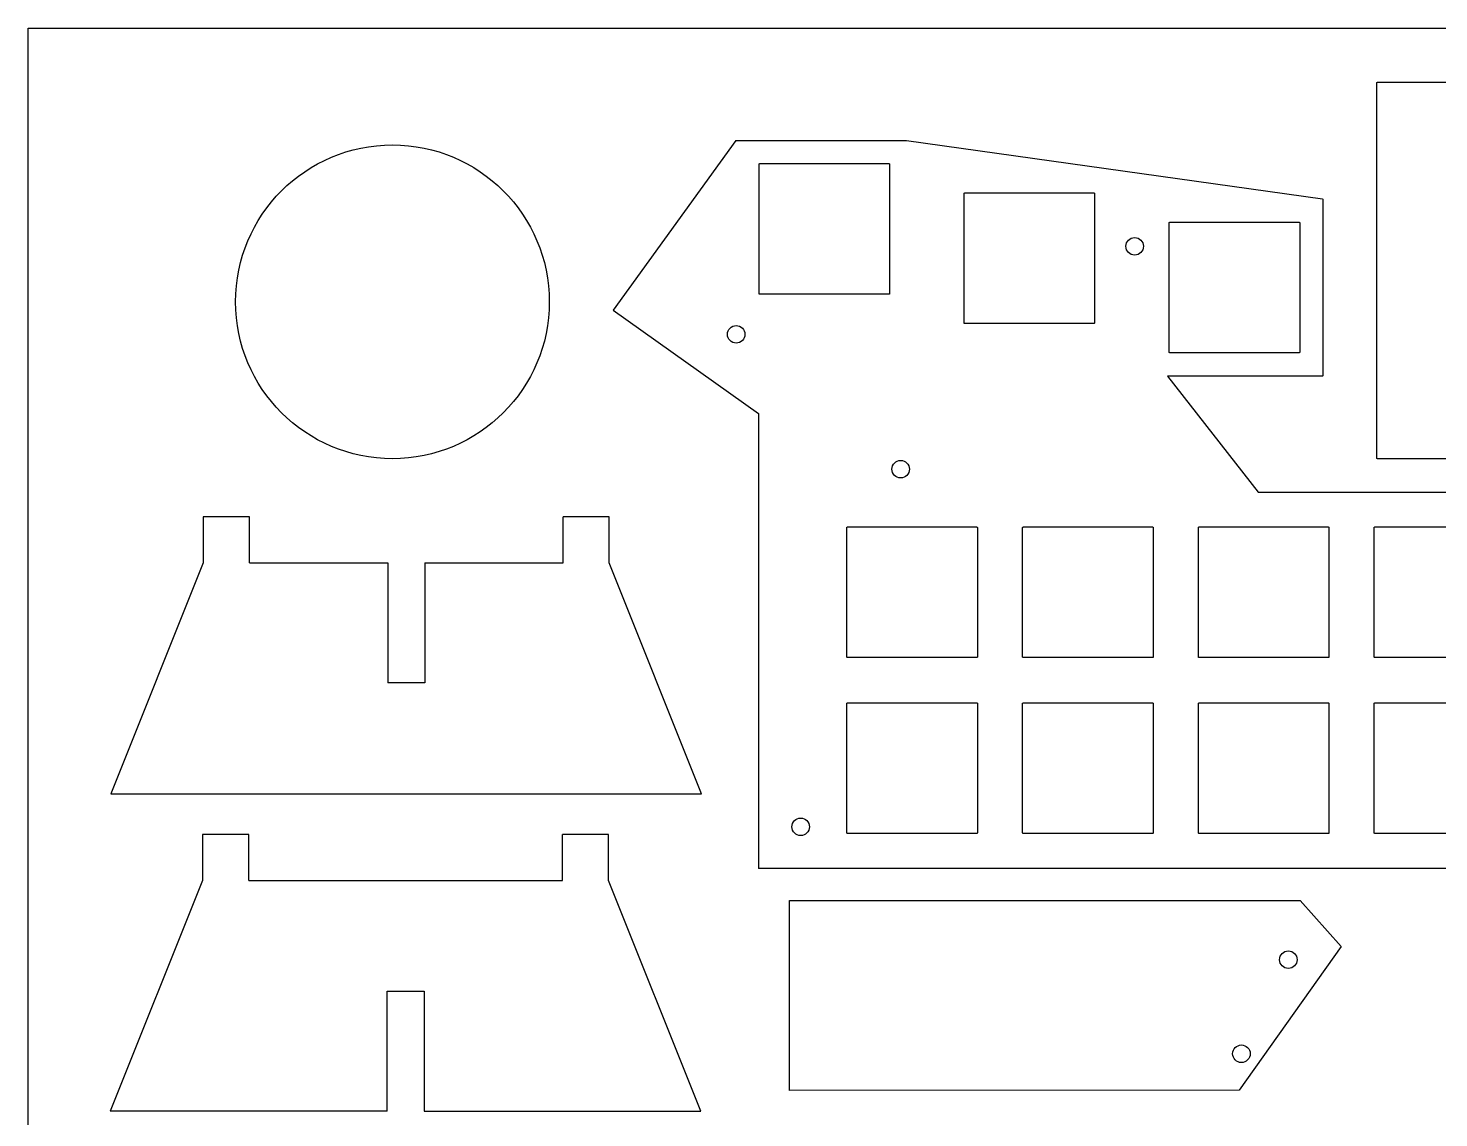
# Model space of a CAD drawing. Header units: millimetres. Extents: x 0 to 297, y 0 to 210.
# Drawn here: x -0.2 to 152.6, y 92 to 210 of the extents above; entities that cross this region are included whole.
import ezdxf

# ---------------------------------------------------------------- set-up
doc = ezdxf.new("R2010")
doc.units = ezdxf.units.MM
doc.layers.add('BLACK', color=7, linetype='Continuous')

msp = doc.modelspace()

# ---------------------------------------------------------------- linework, layer by layer
at = {"color": 1}
for p, q in [((76.46, 197.85), (63.18, 179.46)), ((123.24, 172.3), (133.07, 159.75)), ((78.91, 168.24), (78.92, 118.96)), ((23.74, 157.06), (18.74, 157.06)), ((18.74, 157.06), (18.74, 152.06)), ((23.74, 152.06), (23.74, 157.06)), ((57.74, 152.06), (57.74, 157.06)), ((62.74, 157.06), (57.74, 157.06)), ((62.74, 152.06), (62.74, 157.06)), ((18.74, 152.06), (8.74, 127.06)), ((23.74, 152.06), (38.74, 152.06)), ((38.74, 152.06), (38.74, 139.06)), ((42.74, 152.06), (42.74, 139.06)), ((42.74, 152.06), (57.74, 152.06)), ((72.74, 127.06), (62.74, 152.06)), ((42.74, 139.06), (38.74, 139.06)), ((8.74, 127.06), (72.74, 127.06)), ((23.67, 122.66), (18.67, 122.66)), ((18.67, 122.66), (18.67, 117.66)), ((23.67, 117.66), (23.67, 122.66)), ((57.67, 117.66), (57.67, 122.66)), ((62.67, 122.66), (57.67, 122.66)), ((62.67, 117.66), (62.67, 122.66)), ((18.67, 117.66), (8.67, 92.66)), ((23.67, 117.66), (57.67, 117.66)), ((72.67, 92.66), (62.67, 117.66)), ((82.27, 94.9), (82.27, 115.44)), ((142.06, 110.51), (131.01, 94.95)), ((38.67, 92.66), (38.67, 105.66)), ((38.67, 105.66), (42.67, 105.66)), ((42.67, 105.66), (42.67, 92.66)), ((131.01, 94.95), (82.27, 94.9)), ((38.67, 92.66), (8.67, 92.66)), ((42.67, 92.66), (72.67, 92.66))]:
    msp.add_line(p, q, dxfattribs=at)
msp.add_lwpolyline([(-0.23, -0.14), (-0.23, 210), (297, 210), (297, -0.14)], close=True)
for centre, radius in [((39.24, 180.36), 17), ((119.68, 186.37), 0.95), ((76.5, 176.83), 0.95), ((94.32, 162.22), 0.95), ((83.49, 123.48), 0.95), ((136.33, 109.08), 0.95), ((131.25, 98.89), 0.95)]:
    msp.add_circle(centre, radius, dxfattribs=at)
at = {"layer": 'BLACK', "color": 1, "linetype": 'Continuous'}
for p, q in [((145.93, 204.09), (145.94, 204.1)), ((145.93, 204.08), (145.93, 204.09)), ((145.93, 163.42), (145.93, 204.08)), ((145.93, 204.08), (145.93, 204.08)), ((145.94, 204.1), (145.94, 204.11)), ((145.94, 204.11), (145.95, 204.11)), ((145.94, 204.1), (145.94, 204.1)), ((145.95, 204.12), (145.96, 204.13)), ((145.95, 204.11), (145.95, 204.12)), ((145.95, 204.12), (145.95, 204.12)), ((145.96, 204.13), (145.97, 204.14)), ((145.96, 204.13), (145.96, 204.13)), ((145.97, 204.14), (145.98, 204.14)), ((145.98, 204.14), (145.98, 204.14)), ((145.98, 204.14), (145.99, 204.14)), ((145.99, 204.14), (145.99, 204.15)), ((145.99, 204.15), (146, 204.15)), ((146, 204.15), (146, 204.15)), ((146, 204.15), (290.89, 204.15)), ((76.46, 197.85), (94.93, 197.85)), ((76.51, 197.85), (76.51, 197.85)), ((94.93, 197.85), (94.93, 197.85)), ((94.93, 197.85), (94.94, 197.85)), ((94.94, 197.85), (94.94, 197.85)), ((94.94, 197.85), (94.94, 197.85)), ((94.94, 197.85), (140.02, 191.5)), ((78.97, 195.29), (78.98, 195.3)), ((78.97, 195.28), (78.97, 195.29)), ((78.97, 195.29), (78.97, 195.29)), ((78.97, 195.27), (78.97, 195.28)), ((78.97, 195.26), (78.97, 195.27)), ((78.97, 195.27), (78.97, 195.27)), ((78.97, 181.25), (78.97, 195.26)), ((78.97, 195.26), (78.97, 195.26)), ((78.98, 195.3), (78.99, 195.31)), ((78.98, 195.3), (78.98, 195.3)), ((78.99, 195.31), (79, 195.32)), ((78.99, 195.31), (78.99, 195.31)), ((79, 195.32), (79, 195.32)), ((79, 195.32), (79.01, 195.32)), ((79.01, 195.32), (79.01, 195.33)), ((79.01, 195.33), (79.02, 195.33)), ((79.02, 195.33), (79.03, 195.33)), ((79.03, 195.33), (79.03, 195.33)), ((79.03, 195.33), (79.03, 195.33)), ((79.03, 195.33), (93.05, 195.33)), ((93.05, 195.33), (93.05, 195.33)), ((93.05, 195.33), (93.05, 195.33)), ((93.05, 195.33), (93.06, 195.33)), ((93.06, 195.33), (93.07, 195.33)), ((93.07, 195.33), (93.07, 195.32)), ((93.07, 195.32), (93.08, 195.32)), ((93.08, 195.32), (93.08, 195.32)), ((93.08, 195.32), (93.09, 195.31)), ((93.09, 195.31), (93.09, 195.31)), ((93.09, 195.31), (93.1, 195.3)), ((93.1, 195.3), (93.1, 195.3)), ((93.1, 195.3), (93.11, 195.29)), ((93.11, 195.29), (93.11, 195.29)), ((93.11, 195.29), (93.11, 195.28)), ((93.11, 195.28), (93.11, 195.27)), ((93.11, 195.27), (93.12, 195.27)), ((93.12, 195.27), (93.12, 195.26)), ((93.12, 195.26), (93.12, 195.26)), ((93.12, 195.26), (93.12, 181.25)), ((101.19, 192.1), (101.2, 192.11)), ((101.19, 192.09), (101.19, 192.1)), ((101.19, 192.1), (101.19, 192.1)), ((101.19, 178.07), (101.19, 192.09)), ((101.19, 192.09), (101.19, 192.09)), ((101.19, 192.09), (101.19, 192.09)), ((101.2, 192.12), (101.21, 192.13)), ((101.2, 192.11), (101.2, 192.12)), ((101.2, 192.12), (101.2, 192.12)), ((101.21, 192.13), (101.22, 192.14)), ((101.21, 192.13), (101.21, 192.13)), ((101.22, 192.14), (101.22, 192.14)), ((101.22, 192.14), (101.23, 192.14)), ((101.23, 192.14), (101.23, 192.15)), ((101.23, 192.15), (101.24, 192.15)), ((101.24, 192.15), (101.25, 192.15)), ((101.25, 192.15), (101.25, 192.15)), ((101.25, 192.15), (101.26, 192.15)), ((101.26, 192.15), (101.26, 192.15)), ((101.26, 192.15), (115.27, 192.15)), ((115.27, 192.15), (115.27, 192.15)), ((115.27, 192.15), (115.28, 192.15)), ((115.28, 192.15), (115.28, 192.15)), ((115.28, 192.15), (115.29, 192.15)), ((115.29, 192.15), (115.3, 192.15)), ((115.3, 192.15), (115.3, 192.14)), ((115.3, 192.14), (115.31, 192.14)), ((115.31, 192.14), (115.31, 192.14)), ((115.31, 192.14), (115.32, 192.13)), ((115.32, 192.13), (115.32, 192.13)), ((115.32, 192.13), (115.33, 192.12)), ((115.33, 192.12), (115.33, 192.12)), ((115.33, 192.12), (115.33, 192.11)), ((115.33, 192.11), (115.34, 192.1)), ((115.34, 192.1), (115.34, 192.1)), ((115.34, 192.1), (115.34, 192.09)), ((115.34, 192.09), (115.34, 192.09)), ((115.34, 192.09), (115.34, 192.09)), ((115.34, 192.09), (115.34, 178.07)), ((140.02, 191.5), (140.03, 191.5)), ((140.03, 191.5), (140.04, 191.5)), ((140.04, 191.5), (140.05, 191.5)), ((140.05, 191.5), (140.05, 191.49)), ((140.05, 191.49), (140.05, 191.49)), ((140.05, 191.49), (140.06, 191.49)), ((140.06, 191.49), (140.07, 191.48)), ((140.07, 191.48), (140.07, 191.48)), ((140.07, 191.48), (140.07, 191.48)), ((140.07, 191.48), (140.08, 191.47)), ((140.08, 191.47), (140.09, 191.46)), ((140.09, 191.46), (140.09, 191.46)), ((140.09, 191.46), (140.09, 191.45)), ((140.09, 191.45), (140.09, 191.44)), ((140.09, 191.44), (140.09, 191.43)), ((140.09, 191.43), (140.09, 191.42)), ((140.09, 191.42), (140.09, 172.37)), ((123.42, 188.94), (123.43, 188.95)), ((123.42, 188.93), (123.42, 188.94)), ((123.42, 188.94), (123.42, 188.94)), ((123.42, 188.92), (123.42, 188.93)), ((123.42, 188.91), (123.42, 188.92)), ((123.42, 188.92), (123.42, 188.92)), ((123.42, 174.9), (123.42, 188.91)), ((123.42, 188.91), (123.42, 188.91)), ((123.43, 188.95), (123.44, 188.96)), ((123.43, 188.95), (123.43, 188.95)), ((123.44, 188.96), (123.45, 188.97)), ((123.44, 188.96), (123.44, 188.96)), ((123.45, 188.97), (123.45, 188.97)), ((123.45, 188.97), (123.46, 188.97)), ((123.46, 188.97), (123.46, 188.98)), ((123.46, 188.98), (123.47, 188.98)), ((123.47, 188.98), (123.48, 188.98)), ((123.48, 188.98), (123.48, 188.98)), ((123.48, 188.98), (123.48, 188.98)), ((123.48, 188.98), (137.5, 188.98)), ((137.5, 188.98), (137.5, 188.98)), ((137.5, 188.98), (137.5, 188.98)), ((137.5, 188.98), (137.51, 188.98)), ((137.51, 188.98), (137.52, 188.98)), ((137.52, 188.98), (137.52, 188.97)), ((137.52, 188.97), (137.53, 188.97)), ((137.53, 188.97), (137.53, 188.97)), ((137.53, 188.97), (137.54, 188.96)), ((137.54, 188.96), (137.54, 188.96)), ((137.54, 188.96), (137.55, 188.95)), ((137.55, 188.95), (137.55, 188.95)), ((137.55, 188.95), (137.56, 188.94)), ((137.56, 188.94), (137.56, 188.94)), ((137.56, 188.94), (137.56, 188.93)), ((137.56, 188.93), (137.56, 188.92)), ((137.56, 188.92), (137.57, 188.92)), ((137.57, 188.92), (137.57, 188.91)), ((137.57, 188.91), (137.57, 188.91)), ((137.57, 188.91), (137.57, 174.9)), ((78.97, 181.24), (78.97, 181.25)), ((78.97, 181.25), (78.97, 181.25)), ((78.97, 181.23), (78.97, 181.24)), ((78.97, 181.22), (78.97, 181.23)), ((78.97, 181.23), (78.97, 181.23)), ((78.98, 181.21), (78.97, 181.22)), ((78.97, 181.22), (78.97, 181.22)), ((78.98, 181.2), (78.98, 181.21)), ((78.99, 181.2), (78.98, 181.2)), ((79, 181.19), (78.99, 181.2)), ((78.99, 181.2), (78.99, 181.2)), ((79.01, 181.19), (79, 181.19)), ((79, 181.19), (79, 181.19)), ((79.01, 181.18), (79.01, 181.19)), ((79.02, 181.18), (79.01, 181.18)), ((79.03, 181.18), (79.02, 181.18)), ((79.03, 181.18), (79.03, 181.18)), ((93.05, 181.18), (79.03, 181.18)), ((79.03, 181.18), (79.03, 181.18)), ((93.06, 181.18), (93.05, 181.18)), ((93.05, 181.18), (93.05, 181.18)), ((93.05, 181.18), (93.05, 181.18)), ((93.07, 181.18), (93.06, 181.18)), ((93.08, 181.19), (93.07, 181.19)), ((93.07, 181.19), (93.07, 181.18)), ((93.09, 181.2), (93.08, 181.19)), ((93.08, 181.19), (93.08, 181.19)), ((93.1, 181.2), (93.09, 181.2)), ((93.09, 181.2), (93.09, 181.2)), ((93.11, 181.22), (93.1, 181.21)), ((93.1, 181.21), (93.1, 181.2)), ((93.12, 181.24), (93.11, 181.23)), ((93.11, 181.23), (93.11, 181.23)), ((93.11, 181.23), (93.11, 181.22)), ((93.11, 181.22), (93.11, 181.22)), ((93.12, 181.25), (93.12, 181.24)), ((63.18, 179.46), (78.91, 168.24)), ((101.19, 178.06), (101.19, 178.07)), ((101.19, 178.07), (101.19, 178.07)), ((101.19, 178.07), (101.19, 178.07)), ((101.19, 178.05), (101.19, 178.06)), ((101.2, 178.05), (101.19, 178.05)), ((101.2, 178.04), (101.2, 178.05)), ((101.21, 178.03), (101.2, 178.04)), ((101.2, 178.04), (101.2, 178.04)), ((101.22, 178.02), (101.21, 178.03)), ((101.21, 178.03), (101.21, 178.03)), ((101.23, 178.01), (101.22, 178.02)), ((101.22, 178.02), (101.22, 178.02)), ((101.24, 178.01), (101.23, 178.01)), ((101.23, 178.01), (101.23, 178.01)), ((101.25, 178.01), (101.24, 178.01)), ((101.25, 178), (101.25, 178.01)), ((101.26, 178), (101.25, 178)), ((115.27, 178), (101.26, 178)), ((101.26, 178), (101.26, 178)), ((115.28, 178), (115.27, 178)), ((115.27, 178), (115.27, 178)), ((115.29, 178.01), (115.28, 178.01)), ((115.28, 178.01), (115.28, 178)), ((115.3, 178.01), (115.29, 178.01)), ((115.31, 178.02), (115.3, 178.01)), ((115.3, 178.01), (115.3, 178.01)), ((115.32, 178.03), (115.31, 178.02)), ((115.31, 178.02), (115.31, 178.02)), ((115.33, 178.04), (115.32, 178.03)), ((115.32, 178.03), (115.32, 178.03)), ((115.34, 178.05), (115.33, 178.05)), ((115.33, 178.05), (115.33, 178.04)), ((115.33, 178.04), (115.33, 178.04)), ((115.34, 178.07), (115.34, 178.07)), ((115.34, 178.07), (115.34, 178.06)), ((115.34, 178.06), (115.34, 178.05)), ((123.42, 174.89), (123.42, 174.9)), ((123.42, 174.9), (123.42, 174.9)), ((123.42, 174.88), (123.42, 174.89)), ((123.42, 174.87), (123.42, 174.88)), ((123.42, 174.88), (123.42, 174.88)), ((123.43, 174.86), (123.42, 174.87)), ((123.42, 174.87), (123.42, 174.87)), ((123.43, 174.85), (123.43, 174.86)), ((123.44, 174.85), (123.43, 174.85)), ((123.45, 174.84), (123.44, 174.85)), ((123.44, 174.85), (123.44, 174.85)), ((123.46, 174.84), (123.45, 174.84)), ((123.45, 174.84), (123.45, 174.84)), ((123.46, 174.83), (123.46, 174.84)), ((123.47, 174.83), (123.46, 174.83)), ((123.48, 174.83), (123.47, 174.83)), ((123.48, 174.83), (123.48, 174.83)), ((137.5, 174.83), (123.48, 174.83)), ((123.48, 174.83), (123.48, 174.83)), ((137.51, 174.83), (137.5, 174.83)), ((137.5, 174.83), (137.5, 174.83)), ((137.5, 174.83), (137.5, 174.83)), ((137.52, 174.83), (137.51, 174.83)), ((137.53, 174.84), (137.52, 174.84)), ((137.52, 174.84), (137.52, 174.83)), ((137.54, 174.85), (137.53, 174.84)), ((137.53, 174.84), (137.53, 174.84)), ((137.55, 174.85), (137.54, 174.85)), ((137.54, 174.85), (137.54, 174.85)), ((137.56, 174.87), (137.55, 174.86)), ((137.55, 174.86), (137.55, 174.85)), ((137.57, 174.89), (137.56, 174.88)), ((137.56, 174.88), (137.56, 174.88)), ((137.56, 174.88), (137.56, 174.87)), ((137.56, 174.87), (137.56, 174.87)), ((137.57, 174.9), (137.57, 174.89)), ((140.02, 172.3), (123.24, 172.3)), ((140.03, 172.3), (140.02, 172.3)), ((140.02, 172.3), (140.02, 172.3)), ((140.04, 172.31), (140.03, 172.31)), ((140.03, 172.31), (140.03, 172.3)), ((140.05, 172.31), (140.04, 172.31)), ((140.06, 172.32), (140.05, 172.31)), ((140.05, 172.31), (140.05, 172.31)), ((140.07, 172.33), (140.06, 172.32)), ((140.06, 172.32), (140.06, 172.32)), ((140.08, 172.34), (140.07, 172.33)), ((140.07, 172.33), (140.07, 172.33)), ((140.09, 172.35), (140.08, 172.35)), ((140.08, 172.35), (140.08, 172.34)), ((140.08, 172.34), (140.08, 172.34)), ((140.09, 172.37), (140.09, 172.37)), ((140.09, 172.37), (140.09, 172.36)), ((140.09, 172.36), (140.09, 172.35)), ((145.93, 163.41), (145.93, 163.42)), ((145.93, 163.42), (145.93, 163.42)), ((145.94, 163.41), (145.93, 163.41)), ((145.94, 163.4), (145.94, 163.41)), ((145.94, 163.39), (145.94, 163.4)), ((145.95, 163.39), (145.94, 163.39)), ((145.95, 163.38), (145.95, 163.39)), ((145.96, 163.37), (145.95, 163.38)), ((145.95, 163.38), (145.95, 163.38)), ((145.97, 163.37), (145.96, 163.37)), ((145.96, 163.37), (145.96, 163.37)), ((145.98, 163.36), (145.97, 163.37)), ((145.99, 163.36), (145.98, 163.36)), ((145.98, 163.36), (145.98, 163.36)), ((207.72, 163.36), (145.99, 163.36)), ((146, 163.36), (145.99, 163.36)), ((145.99, 163.36), (145.99, 163.36)), ((148, 163.36), (148, 163.36)), ((133.07, 159.75), (202.35, 159.75)), ((88.5, 155.93), (88.51, 155.93)), ((88.51, 155.93), (88.51, 155.94)), ((88.51, 155.94), (88.52, 155.94)), ((88.52, 155.94), (88.53, 155.95)), ((88.52, 155.94), (88.52, 155.94)), ((88.53, 155.95), (88.53, 155.95)), ((88.53, 155.95), (88.54, 155.95)), ((88.54, 155.95), (88.55, 155.96)), ((88.55, 155.96), (88.55, 155.96)), ((88.55, 155.96), (88.56, 155.96)), ((88.56, 155.96), (88.56, 155.96)), ((88.56, 155.96), (102.57, 155.96)), ((102.57, 155.96), (102.57, 155.96)), ((102.57, 155.96), (102.58, 155.96)), ((102.58, 155.96), (102.58, 155.96)), ((102.58, 155.96), (102.59, 155.95)), ((102.59, 155.95), (102.6, 155.95)), ((102.6, 155.95), (102.6, 155.95)), ((102.6, 155.95), (102.61, 155.94)), ((102.61, 155.94), (102.61, 155.94)), ((102.61, 155.94), (102.62, 155.94)), ((102.62, 155.94), (102.62, 155.93)), ((102.62, 155.93), (102.63, 155.93)), ((107.55, 155.93), (107.56, 155.93)), ((107.56, 155.93), (107.56, 155.94)), ((107.56, 155.94), (107.57, 155.94)), ((107.57, 155.94), (107.58, 155.95)), ((107.57, 155.94), (107.57, 155.94)), ((107.58, 155.95), (107.58, 155.95)), ((107.58, 155.95), (107.59, 155.95)), ((107.59, 155.95), (107.6, 155.96)), ((107.6, 155.96), (107.6, 155.96)), ((107.6, 155.96), (107.61, 155.96)), ((107.61, 155.96), (107.61, 155.96)), ((107.61, 155.96), (121.62, 155.96)), ((121.62, 155.96), (121.62, 155.96)), ((121.62, 155.96), (121.63, 155.96)), ((121.63, 155.96), (121.63, 155.96)), ((121.63, 155.96), (121.64, 155.95)), ((121.64, 155.95), (121.65, 155.95)), ((121.65, 155.95), (121.65, 155.95)), ((121.65, 155.95), (121.66, 155.94)), ((121.66, 155.94), (121.66, 155.94)), ((121.66, 155.94), (121.67, 155.94)), ((121.67, 155.94), (121.67, 155.93)), ((121.67, 155.93), (121.68, 155.93)), ((126.6, 155.93), (126.61, 155.93)), ((126.61, 155.93), (126.61, 155.94)), ((126.61, 155.94), (126.62, 155.94)), ((126.62, 155.94), (126.63, 155.95)), ((126.62, 155.94), (126.62, 155.94)), ((126.63, 155.95), (126.63, 155.95)), ((126.63, 155.95), (126.64, 155.95)), ((126.64, 155.95), (126.65, 155.96)), ((126.65, 155.96), (126.65, 155.96)), ((126.65, 155.96), (126.66, 155.96)), ((126.66, 155.96), (126.66, 155.96)), ((126.66, 155.96), (140.67, 155.96)), ((140.67, 155.96), (140.67, 155.96)), ((140.67, 155.96), (140.68, 155.96)), ((140.68, 155.96), (140.68, 155.96)), ((140.68, 155.96), (140.69, 155.95)), ((140.69, 155.95), (140.7, 155.95)), ((140.7, 155.95), (140.7, 155.95)), ((140.7, 155.95), (140.71, 155.94)), ((140.71, 155.94), (140.71, 155.94)), ((140.71, 155.94), (140.72, 155.94)), ((140.72, 155.94), (140.72, 155.93)), ((140.72, 155.93), (140.73, 155.93)), ((145.65, 155.93), (145.66, 155.93)), ((145.66, 155.93), (145.66, 155.94)), ((145.66, 155.94), (145.67, 155.94)), ((145.67, 155.94), (145.68, 155.95)), ((145.67, 155.94), (145.67, 155.94)), ((145.68, 155.95), (145.68, 155.95)), ((145.68, 155.95), (145.69, 155.95)), ((145.69, 155.95), (145.7, 155.96)), ((145.7, 155.96), (145.7, 155.96)), ((145.7, 155.96), (145.71, 155.96)), ((145.71, 155.96), (145.71, 155.96)), ((145.71, 155.96), (159.72, 155.96)), ((88.49, 155.91), (88.5, 155.92)), ((88.49, 155.9), (88.49, 155.91)), ((88.49, 155.89), (88.49, 155.9)), ((88.49, 155.9), (88.49, 155.9)), ((88.49, 141.88), (88.49, 155.89)), ((88.49, 155.89), (88.49, 155.89)), ((88.5, 155.92), (88.5, 155.93)), ((88.5, 155.92), (88.5, 155.92)), ((102.63, 155.93), (102.63, 155.92)), ((102.63, 155.92), (102.63, 155.92)), ((102.63, 155.92), (102.64, 155.91)), ((102.64, 155.91), (102.64, 155.9)), ((102.64, 155.9), (102.64, 155.9)), ((102.64, 155.9), (102.64, 155.89)), ((102.64, 155.89), (102.64, 155.89)), ((102.64, 155.89), (102.64, 141.88)), ((107.54, 155.91), (107.55, 155.92)), ((107.54, 155.9), (107.54, 155.91)), ((107.54, 155.89), (107.54, 155.9)), ((107.54, 155.9), (107.54, 155.9)), ((107.54, 141.88), (107.54, 155.89)), ((107.54, 155.89), (107.54, 155.89)), ((107.55, 155.92), (107.55, 155.93)), ((107.55, 155.92), (107.55, 155.92)), ((121.68, 155.93), (121.68, 155.92)), ((121.68, 155.92), (121.68, 155.92)), ((121.68, 155.92), (121.69, 155.91)), ((121.69, 155.91), (121.69, 155.9)), ((121.69, 155.9), (121.69, 155.9)), ((121.69, 155.9), (121.69, 155.89)), ((121.69, 155.89), (121.69, 155.89)), ((121.69, 155.89), (121.69, 141.88)), ((126.59, 155.91), (126.6, 155.92)), ((126.59, 155.9), (126.59, 155.91)), ((126.59, 155.89), (126.59, 155.9)), ((126.59, 155.9), (126.59, 155.9)), ((126.59, 141.88), (126.59, 155.89)), ((126.59, 155.89), (126.59, 155.89)), ((126.6, 155.92), (126.6, 155.93)), ((126.6, 155.92), (126.6, 155.92)), ((140.73, 155.93), (140.73, 155.92)), ((140.73, 155.92), (140.73, 155.92)), ((140.73, 155.92), (140.74, 155.91)), ((140.74, 155.91), (140.74, 155.9)), ((140.74, 155.9), (140.74, 155.9)), ((140.74, 155.9), (140.74, 155.89)), ((140.74, 155.89), (140.74, 155.89)), ((140.74, 155.89), (140.74, 141.88)), ((145.64, 155.91), (145.65, 155.92)), ((145.64, 155.9), (145.64, 155.91)), ((145.64, 155.89), (145.64, 155.9)), ((145.64, 155.9), (145.64, 155.9)), ((145.64, 141.88), (145.64, 155.89)), ((145.64, 155.89), (145.64, 155.89)), ((145.65, 155.92), (145.65, 155.93)), ((145.65, 155.92), (145.65, 155.92)), ((88.49, 141.87), (88.49, 141.88)), ((88.49, 141.88), (88.49, 141.88)), ((88.49, 141.86), (88.49, 141.87)), ((88.5, 141.85), (88.49, 141.86)), ((88.49, 141.86), (88.49, 141.86)), ((88.5, 141.84), (88.5, 141.85)), ((88.5, 141.85), (88.5, 141.85)), ((88.51, 141.83), (88.5, 141.84)), ((88.52, 141.82), (88.51, 141.83)), ((88.51, 141.83), (88.51, 141.83)), ((88.53, 141.82), (88.52, 141.82)), ((88.52, 141.82), (88.52, 141.82)), ((88.54, 141.81), (88.53, 141.82)), ((88.53, 141.82), (88.53, 141.82)), ((88.55, 141.81), (88.54, 141.81)), ((88.56, 141.81), (88.55, 141.81)), ((88.55, 141.81), (88.55, 141.81)), ((102.57, 141.81), (88.56, 141.81)), ((88.56, 141.81), (88.56, 141.81)), ((102.58, 141.81), (102.57, 141.81)), ((102.57, 141.81), (102.57, 141.81)), ((102.59, 141.81), (102.58, 141.81)), ((102.58, 141.81), (102.58, 141.81)), ((102.6, 141.82), (102.59, 141.81)), ((102.61, 141.82), (102.6, 141.82)), ((102.6, 141.82), (102.6, 141.82)), ((102.62, 141.83), (102.61, 141.82)), ((102.61, 141.82), (102.61, 141.82)), ((102.63, 141.84), (102.62, 141.83)), ((102.62, 141.83), (102.62, 141.83)), ((102.64, 141.86), (102.63, 141.85)), ((102.63, 141.85), (102.63, 141.85)), ((102.63, 141.85), (102.63, 141.84)), ((102.64, 141.88), (102.64, 141.87)), ((102.64, 141.87), (102.64, 141.86)), ((102.64, 141.86), (102.64, 141.86)), ((107.54, 141.87), (107.54, 141.88)), ((107.54, 141.88), (107.54, 141.88)), ((107.54, 141.86), (107.54, 141.87)), ((107.55, 141.85), (107.54, 141.86)), ((107.54, 141.86), (107.54, 141.86)), ((107.55, 141.84), (107.55, 141.85)), ((107.55, 141.85), (107.55, 141.85)), ((107.56, 141.83), (107.55, 141.84)), ((107.57, 141.82), (107.56, 141.83)), ((107.56, 141.83), (107.56, 141.83)), ((107.58, 141.82), (107.57, 141.82)), ((107.57, 141.82), (107.57, 141.82)), ((107.59, 141.81), (107.58, 141.82)), ((107.58, 141.82), (107.58, 141.82)), ((107.6, 141.81), (107.59, 141.81)), ((107.61, 141.81), (107.6, 141.81)), ((107.6, 141.81), (107.6, 141.81)), ((121.62, 141.81), (107.61, 141.81)), ((107.61, 141.81), (107.61, 141.81)), ((121.63, 141.81), (121.62, 141.81)), ((121.62, 141.81), (121.62, 141.81)), ((121.64, 141.81), (121.63, 141.81)), ((121.63, 141.81), (121.63, 141.81)), ((121.65, 141.82), (121.64, 141.81)), ((121.66, 141.82), (121.65, 141.82)), ((121.65, 141.82), (121.65, 141.82)), ((121.67, 141.83), (121.66, 141.82)), ((121.66, 141.82), (121.66, 141.82)), ((121.68, 141.84), (121.67, 141.83)), ((121.67, 141.83), (121.67, 141.83)), ((121.69, 141.86), (121.68, 141.85)), ((121.68, 141.85), (121.68, 141.85)), ((121.68, 141.85), (121.68, 141.84)), ((121.69, 141.88), (121.69, 141.87)), ((121.69, 141.87), (121.69, 141.86)), ((121.69, 141.86), (121.69, 141.86)), ((126.59, 141.87), (126.59, 141.88)), ((126.59, 141.88), (126.59, 141.88)), ((126.59, 141.86), (126.59, 141.87)), ((126.6, 141.85), (126.59, 141.86)), ((126.59, 141.86), (126.59, 141.86)), ((126.6, 141.84), (126.6, 141.85)), ((126.6, 141.85), (126.6, 141.85)), ((126.61, 141.83), (126.6, 141.84)), ((126.62, 141.82), (126.61, 141.83)), ((126.61, 141.83), (126.61, 141.83)), ((126.63, 141.82), (126.62, 141.82)), ((126.62, 141.82), (126.62, 141.82)), ((126.64, 141.81), (126.63, 141.82)), ((126.63, 141.82), (126.63, 141.82)), ((126.65, 141.81), (126.64, 141.81)), ((126.66, 141.81), (126.65, 141.81)), ((126.65, 141.81), (126.65, 141.81)), ((140.67, 141.81), (126.66, 141.81)), ((126.66, 141.81), (126.66, 141.81)), ((140.68, 141.81), (140.67, 141.81)), ((140.67, 141.81), (140.67, 141.81)), ((140.69, 141.81), (140.68, 141.81)), ((140.68, 141.81), (140.68, 141.81)), ((140.7, 141.82), (140.69, 141.81)), ((140.71, 141.82), (140.7, 141.82)), ((140.7, 141.82), (140.7, 141.82)), ((140.72, 141.83), (140.71, 141.82)), ((140.71, 141.82), (140.71, 141.82)), ((140.73, 141.84), (140.72, 141.83)), ((140.72, 141.83), (140.72, 141.83)), ((140.74, 141.86), (140.73, 141.85)), ((140.73, 141.85), (140.73, 141.85)), ((140.73, 141.85), (140.73, 141.84)), ((140.74, 141.88), (140.74, 141.87)), ((140.74, 141.87), (140.74, 141.86)), ((140.74, 141.86), (140.74, 141.86)), ((145.64, 141.87), (145.64, 141.88)), ((145.64, 141.88), (145.64, 141.88)), ((145.64, 141.86), (145.64, 141.87)), ((145.65, 141.85), (145.64, 141.86)), ((145.64, 141.86), (145.64, 141.86)), ((145.65, 141.84), (145.65, 141.85)), ((145.65, 141.85), (145.65, 141.85)), ((145.66, 141.83), (145.65, 141.84)), ((145.67, 141.82), (145.66, 141.83)), ((145.66, 141.83), (145.66, 141.83)), ((145.68, 141.82), (145.67, 141.82)), ((145.67, 141.82), (145.67, 141.82)), ((145.69, 141.81), (145.68, 141.82)), ((145.68, 141.82), (145.68, 141.82)), ((145.7, 141.81), (145.69, 141.81)), ((145.71, 141.81), (145.7, 141.81)), ((145.7, 141.81), (145.7, 141.81)), ((159.72, 141.81), (145.71, 141.81)), ((145.71, 141.81), (145.71, 141.81)), ((88.49, 136.86), (88.5, 136.87)), ((88.49, 136.85), (88.49, 136.86)), ((88.49, 136.84), (88.49, 136.85)), ((88.49, 136.85), (88.49, 136.85)), ((88.49, 122.83), (88.49, 136.84)), ((88.49, 136.84), (88.49, 136.84)), ((88.5, 136.87), (88.5, 136.88)), ((88.5, 136.88), (88.51, 136.88)), ((88.5, 136.87), (88.5, 136.87)), ((88.51, 136.88), (88.51, 136.89)), ((88.51, 136.89), (88.52, 136.89)), ((88.52, 136.89), (88.53, 136.9)), ((88.52, 136.89), (88.52, 136.89)), ((88.53, 136.9), (88.53, 136.9)), ((88.53, 136.9), (88.54, 136.9)), ((88.54, 136.9), (88.55, 136.91)), ((88.55, 136.91), (88.55, 136.91)), ((88.55, 136.91), (88.56, 136.91)), ((88.56, 136.91), (88.56, 136.91)), ((88.56, 136.91), (102.57, 136.91)), ((102.57, 136.91), (102.57, 136.91)), ((102.57, 136.91), (102.58, 136.91)), ((102.58, 136.91), (102.58, 136.91)), ((102.58, 136.91), (102.59, 136.9)), ((102.59, 136.9), (102.6, 136.9)), ((102.6, 136.9), (102.6, 136.9)), ((102.6, 136.9), (102.61, 136.89)), ((102.61, 136.89), (102.61, 136.89)), ((102.61, 136.89), (102.62, 136.89)), ((102.62, 136.89), (102.62, 136.88)), ((102.62, 136.88), (102.63, 136.88)), ((102.63, 136.88), (102.63, 136.87)), ((102.63, 136.87), (102.63, 136.87)), ((102.63, 136.87), (102.64, 136.86)), ((102.64, 136.86), (102.64, 136.85)), ((102.64, 136.85), (102.64, 136.85)), ((102.64, 136.85), (102.64, 136.84)), ((102.64, 136.84), (102.64, 136.84)), ((102.64, 136.84), (102.64, 122.83)), ((107.54, 136.86), (107.55, 136.87)), ((107.54, 136.85), (107.54, 136.86)), ((107.54, 136.84), (107.54, 136.85)), ((107.54, 136.85), (107.54, 136.85)), ((107.54, 122.83), (107.54, 136.84)), ((107.54, 136.84), (107.54, 136.84)), ((107.55, 136.87), (107.55, 136.88)), ((107.55, 136.88), (107.56, 136.88)), ((107.55, 136.87), (107.55, 136.87)), ((107.56, 136.88), (107.56, 136.89)), ((107.56, 136.89), (107.57, 136.89)), ((107.57, 136.89), (107.58, 136.9)), ((107.57, 136.89), (107.57, 136.89)), ((107.58, 136.9), (107.58, 136.9)), ((107.58, 136.9), (107.59, 136.9)), ((107.59, 136.9), (107.6, 136.91)), ((107.6, 136.91), (107.6, 136.91)), ((107.6, 136.91), (107.61, 136.91)), ((107.61, 136.91), (107.61, 136.91)), ((107.61, 136.91), (121.62, 136.91)), ((121.62, 136.91), (121.62, 136.91)), ((121.62, 136.91), (121.63, 136.91)), ((121.63, 136.91), (121.63, 136.91)), ((121.63, 136.91), (121.64, 136.9)), ((121.64, 136.9), (121.65, 136.9)), ((121.65, 136.9), (121.65, 136.9)), ((121.65, 136.9), (121.66, 136.89)), ((121.66, 136.89), (121.66, 136.89)), ((121.66, 136.89), (121.67, 136.89)), ((121.67, 136.89), (121.67, 136.88)), ((121.67, 136.88), (121.68, 136.88)), ((121.68, 136.88), (121.68, 136.87)), ((121.68, 136.87), (121.68, 136.87)), ((121.68, 136.87), (121.69, 136.86)), ((121.69, 136.86), (121.69, 136.85)), ((121.69, 136.85), (121.69, 136.85)), ((121.69, 136.85), (121.69, 136.84)), ((121.69, 136.84), (121.69, 136.84)), ((121.69, 136.84), (121.69, 122.83)), ((126.59, 136.86), (126.6, 136.87)), ((126.59, 136.85), (126.59, 136.86)), ((126.59, 136.84), (126.59, 136.85)), ((126.59, 136.85), (126.59, 136.85)), ((126.59, 122.83), (126.59, 136.84)), ((126.59, 136.84), (126.59, 136.84)), ((126.6, 136.87), (126.6, 136.88)), ((126.6, 136.88), (126.61, 136.88)), ((126.6, 136.87), (126.6, 136.87)), ((126.61, 136.88), (126.61, 136.89)), ((126.61, 136.89), (126.62, 136.89)), ((126.62, 136.89), (126.63, 136.9)), ((126.62, 136.89), (126.62, 136.89)), ((126.63, 136.9), (126.63, 136.9)), ((126.63, 136.9), (126.64, 136.9)), ((126.64, 136.9), (126.65, 136.91)), ((126.65, 136.91), (126.65, 136.91)), ((126.65, 136.91), (126.66, 136.91)), ((126.66, 136.91), (126.66, 136.91)), ((126.66, 136.91), (140.67, 136.91)), ((140.67, 136.91), (140.67, 136.91)), ((140.67, 136.91), (140.68, 136.91)), ((140.68, 136.91), (140.68, 136.91)), ((140.68, 136.91), (140.69, 136.9)), ((140.69, 136.9), (140.7, 136.9)), ((140.7, 136.9), (140.7, 136.9)), ((140.7, 136.9), (140.71, 136.89)), ((140.71, 136.89), (140.71, 136.89)), ((140.71, 136.89), (140.72, 136.89)), ((140.72, 136.89), (140.72, 136.88)), ((140.72, 136.88), (140.73, 136.88)), ((140.73, 136.88), (140.73, 136.87)), ((140.73, 136.87), (140.73, 136.87)), ((140.73, 136.87), (140.74, 136.86)), ((140.74, 136.86), (140.74, 136.85)), ((140.74, 136.85), (140.74, 136.85)), ((140.74, 136.85), (140.74, 136.84)), ((140.74, 136.84), (140.74, 136.84)), ((140.74, 136.84), (140.74, 122.83)), ((145.64, 136.86), (145.65, 136.87)), ((145.64, 136.85), (145.64, 136.86)), ((145.64, 136.84), (145.64, 136.85)), ((145.64, 136.85), (145.64, 136.85)), ((145.64, 122.83), (145.64, 136.84)), ((145.64, 136.84), (145.64, 136.84)), ((145.65, 136.87), (145.65, 136.88)), ((145.65, 136.88), (145.66, 136.88)), ((145.65, 136.87), (145.65, 136.87)), ((145.66, 136.88), (145.66, 136.89)), ((145.66, 136.89), (145.67, 136.89)), ((145.67, 136.89), (145.68, 136.9)), ((145.67, 136.89), (145.67, 136.89)), ((145.68, 136.9), (145.68, 136.9)), ((145.68, 136.9), (145.69, 136.9)), ((145.69, 136.9), (145.7, 136.91)), ((145.7, 136.91), (145.7, 136.91)), ((145.7, 136.91), (145.71, 136.91)), ((145.71, 136.91), (145.71, 136.91)), ((145.71, 136.91), (159.72, 136.91)), ((88.49, 122.82), (88.49, 122.83)), ((88.49, 122.83), (88.49, 122.83)), ((88.49, 122.81), (88.49, 122.82)), ((88.5, 122.8), (88.49, 122.81)), ((88.49, 122.81), (88.49, 122.81)), ((88.5, 122.79), (88.5, 122.8)), ((88.5, 122.8), (88.5, 122.8)), ((88.51, 122.78), (88.5, 122.79)), ((88.52, 122.77), (88.51, 122.78)), ((88.51, 122.78), (88.51, 122.78)), ((88.53, 122.77), (88.52, 122.77)), ((88.52, 122.77), (88.52, 122.77)), ((88.54, 122.76), (88.53, 122.77)), ((88.53, 122.77), (88.53, 122.77)), ((88.55, 122.76), (88.54, 122.76)), ((88.56, 122.76), (88.55, 122.76)), ((88.55, 122.76), (88.55, 122.76)), ((102.57, 122.76), (88.56, 122.76)), ((88.56, 122.76), (88.56, 122.76)), ((102.58, 122.76), (102.57, 122.76)), ((102.57, 122.76), (102.57, 122.76)), ((102.59, 122.76), (102.58, 122.76)), ((102.58, 122.76), (102.58, 122.76)), ((102.6, 122.77), (102.59, 122.76)), ((102.61, 122.77), (102.6, 122.77)), ((102.6, 122.77), (102.6, 122.77)), ((102.62, 122.78), (102.61, 122.77)), ((102.61, 122.77), (102.61, 122.77)), ((102.63, 122.79), (102.62, 122.78)), ((102.62, 122.78), (102.62, 122.78)), ((102.64, 122.81), (102.63, 122.8)), ((102.63, 122.8), (102.63, 122.8)), ((102.63, 122.8), (102.63, 122.79)), ((102.64, 122.83), (102.64, 122.82)), ((102.64, 122.82), (102.64, 122.81)), ((102.64, 122.81), (102.64, 122.81)), ((107.54, 122.82), (107.54, 122.83)), ((107.54, 122.83), (107.54, 122.83)), ((107.54, 122.81), (107.54, 122.82)), ((107.55, 122.8), (107.54, 122.81)), ((107.54, 122.81), (107.54, 122.81)), ((107.55, 122.79), (107.55, 122.8)), ((107.55, 122.8), (107.55, 122.8)), ((107.56, 122.78), (107.55, 122.79)), ((107.57, 122.77), (107.56, 122.78)), ((107.56, 122.78), (107.56, 122.78)), ((107.58, 122.77), (107.57, 122.77)), ((107.57, 122.77), (107.57, 122.77)), ((107.59, 122.76), (107.58, 122.77)), ((107.58, 122.77), (107.58, 122.77)), ((107.6, 122.76), (107.59, 122.76)), ((107.61, 122.76), (107.6, 122.76)), ((107.6, 122.76), (107.6, 122.76)), ((121.62, 122.76), (107.61, 122.76)), ((107.61, 122.76), (107.61, 122.76)), ((121.63, 122.76), (121.62, 122.76)), ((121.62, 122.76), (121.62, 122.76)), ((121.64, 122.76), (121.63, 122.76)), ((121.63, 122.76), (121.63, 122.76)), ((121.65, 122.77), (121.64, 122.76)), ((121.66, 122.77), (121.65, 122.77)), ((121.65, 122.77), (121.65, 122.77)), ((121.67, 122.78), (121.66, 122.77)), ((121.66, 122.77), (121.66, 122.77)), ((121.68, 122.79), (121.67, 122.78)), ((121.67, 122.78), (121.67, 122.78)), ((121.69, 122.81), (121.68, 122.8)), ((121.68, 122.8), (121.68, 122.8)), ((121.68, 122.8), (121.68, 122.79)), ((121.69, 122.83), (121.69, 122.82)), ((121.69, 122.82), (121.69, 122.81)), ((121.69, 122.81), (121.69, 122.81)), ((126.59, 122.82), (126.59, 122.83)), ((126.59, 122.83), (126.59, 122.83)), ((126.59, 122.81), (126.59, 122.82)), ((126.6, 122.8), (126.59, 122.81)), ((126.59, 122.81), (126.59, 122.81)), ((126.6, 122.79), (126.6, 122.8)), ((126.6, 122.8), (126.6, 122.8)), ((126.61, 122.78), (126.6, 122.79)), ((126.62, 122.77), (126.61, 122.78)), ((126.61, 122.78), (126.61, 122.78)), ((126.63, 122.77), (126.62, 122.77)), ((126.62, 122.77), (126.62, 122.77)), ((126.64, 122.76), (126.63, 122.77)), ((126.63, 122.77), (126.63, 122.77)), ((126.65, 122.76), (126.64, 122.76)), ((126.66, 122.76), (126.65, 122.76)), ((126.65, 122.76), (126.65, 122.76)), ((140.67, 122.76), (126.66, 122.76)), ((126.66, 122.76), (126.66, 122.76)), ((140.68, 122.76), (140.67, 122.76)), ((140.67, 122.76), (140.67, 122.76)), ((140.69, 122.76), (140.68, 122.76)), ((140.68, 122.76), (140.68, 122.76)), ((140.7, 122.77), (140.69, 122.76)), ((140.71, 122.77), (140.7, 122.77)), ((140.7, 122.77), (140.7, 122.77)), ((140.72, 122.78), (140.71, 122.77)), ((140.71, 122.77), (140.71, 122.77)), ((140.73, 122.79), (140.72, 122.78)), ((140.72, 122.78), (140.72, 122.78)), ((140.74, 122.81), (140.73, 122.8)), ((140.73, 122.8), (140.73, 122.8)), ((140.73, 122.8), (140.73, 122.79)), ((140.74, 122.83), (140.74, 122.82)), ((140.74, 122.82), (140.74, 122.81)), ((140.74, 122.81), (140.74, 122.81)), ((145.64, 122.82), (145.64, 122.83)), ((145.64, 122.83), (145.64, 122.83)), ((145.64, 122.81), (145.64, 122.82)), ((145.65, 122.8), (145.64, 122.81)), ((145.64, 122.81), (145.64, 122.81)), ((145.65, 122.79), (145.65, 122.8)), ((145.65, 122.8), (145.65, 122.8)), ((145.66, 122.78), (145.65, 122.79)), ((145.67, 122.77), (145.66, 122.78)), ((145.66, 122.78), (145.66, 122.78)), ((145.68, 122.77), (145.67, 122.77)), ((145.67, 122.77), (145.67, 122.77)), ((145.69, 122.76), (145.68, 122.77)), ((145.68, 122.77), (145.68, 122.77)), ((145.7, 122.76), (145.69, 122.76)), ((145.71, 122.76), (145.7, 122.76)), ((145.7, 122.76), (145.7, 122.76)), ((159.72, 122.76), (145.71, 122.76)), ((145.71, 122.76), (145.71, 122.76)), ((202.35, 118.96), (78.92, 118.96)), ((82.27, 115.44), (82.27, 115.45)), ((82.27, 115.45), (82.28, 115.45)), ((82.27, 115.43), (82.27, 115.44)), ((82.27, 115.44), (82.27, 115.44)), ((82.27, 115.43), (82.27, 115.43)), ((82.28, 115.46), (82.28, 115.47)), ((82.28, 115.47), (82.29, 115.47)), ((82.28, 115.45), (82.28, 115.46)), ((82.29, 115.47), (82.29, 115.48)), ((82.29, 115.48), (82.3, 115.48)), ((82.3, 115.48), (82.31, 115.49)), ((82.3, 115.48), (82.3, 115.48)), ((82.31, 115.49), (82.31, 115.49)), ((82.31, 115.49), (82.32, 115.49)), ((82.32, 115.49), (82.32, 115.5)), ((82.32, 115.5), (82.33, 115.5)), ((82.33, 115.5), (82.34, 115.5)), ((82.34, 115.5), (82.34, 115.5)), ((82.34, 115.5), (137.62, 115.5)), ((137.59, 115.5), (137.6, 115.5)), ((137.62, 115.5), (142.06, 110.51))]:
    msp.add_line(p, q, dxfattribs=at)

doc.saveas('drawing.dxf')
